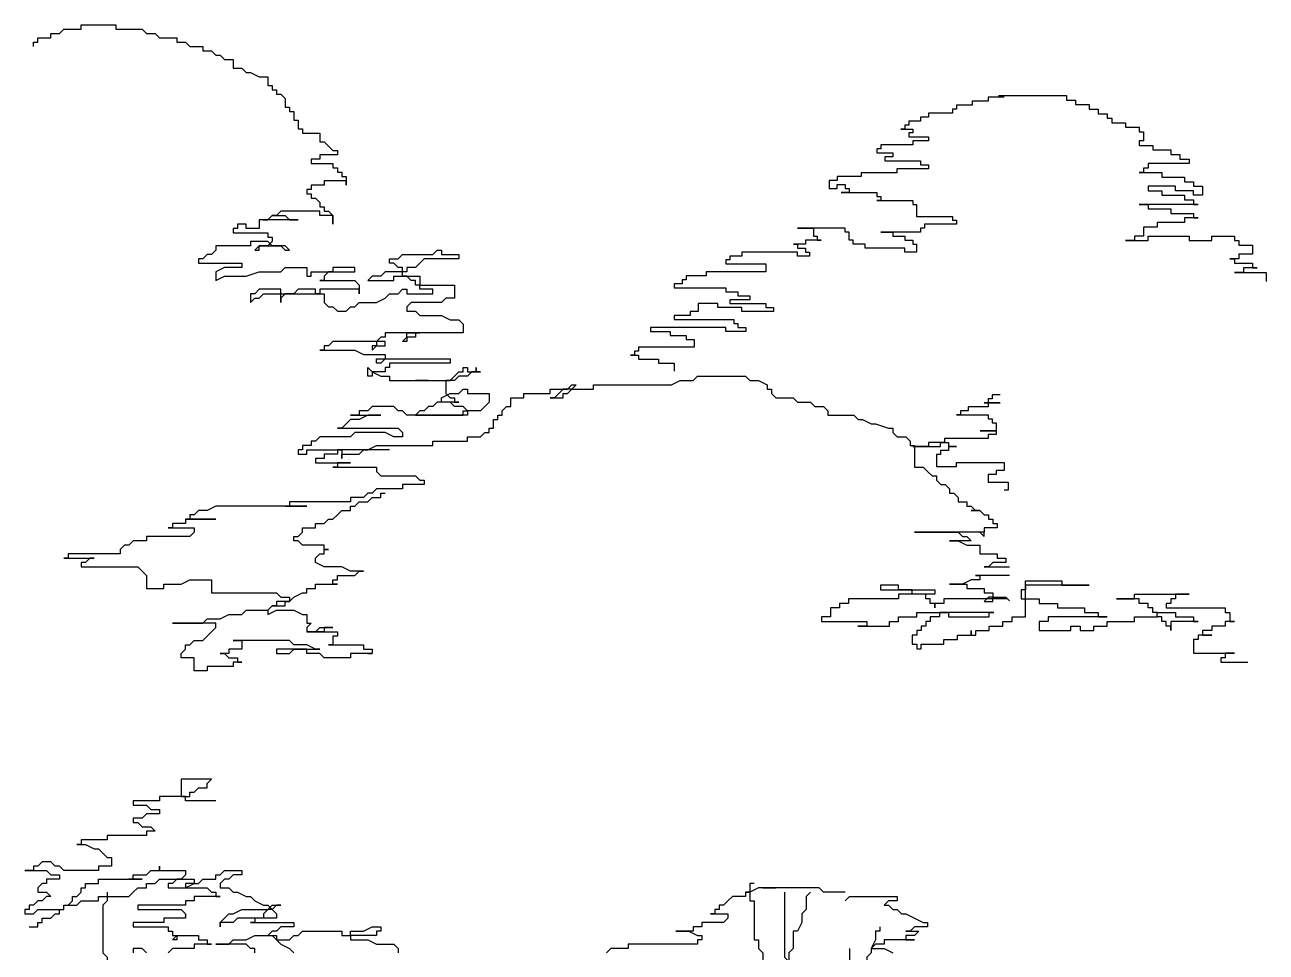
# Model space of a CAD drawing. Header units: metres. Extents: x 563124 to 573994, y 2062953 to 2068466.
# Drawn here: x 572599.151 to 572600.853, y 2065281.022 to 2065282.294 of the extents above; entities that cross this region are included whole.
import ezdxf

# ---------------------------------------------------------------- set-up
doc = ezdxf.new("R2010")
doc.units = ezdxf.units.M
doc.layers.get('0').update_dxf_attribs({"linetype": 'CONTINUOUS'})
doc.layers.add('moi', color=7, linetype='CONTINUOUS')

# ---------------------------------------------------------------- blocks, each defined once
blk = doc.blocks.new('A$C3894325E')
at = {"color": 3}
for points in [[(0.531, 89.449), (0.531, 89.714), (0.797, 89.714), (0.797, 89.98), (1.594, 89.98), (1.594, 90.245), (2.125, 90.245), (2.39, 90.51), (3.453, 90.51), (3.453, 90.776), (5.578, 90.776), (5.578, 90.51), (7.171, 90.51), (7.437, 90.245), (7.968, 90.245), (8.234, 89.98), (9.296, 89.98), (9.296, 89.714), (9.827, 89.714), (10.093, 89.449), (10.89, 89.449), (10.89, 89.183), (11.421, 89.183), (11.687, 88.918), (11.952, 88.918), (12.218, 88.652), (12.749, 88.652), (12.749, 88.122), (13.28, 88.122), (13.546, 87.856), (13.811, 87.856), (14.343, 87.591), (14.874, 87.591), (14.874, 87.06), (15.14, 87.06), (15.14, 86.794), (15.405, 86.794), (15.405, 86.529), (15.671, 86.529), (15.936, 86.264), (15.936, 85.733), (16.202, 85.733), (16.202, 85.467), (16.468, 85.467), (16.468, 84.936), (16.733, 84.936), (16.733, 84.406), (16.999, 84.406), (16.999, 84.14), (18.061, 84.14), (18.061, 83.609), (18.327, 83.609), (18.592, 83.344), (18.858, 83.078), (19.124, 83.078), (19.124, 82.813), (18.061, 82.813), (18.061, 82.548), (17.53, 82.548), (17.53, 82.282), (18.858, 82.282), (18.858, 82.017), (19.124, 82.017), (19.124, 81.751), (19.389, 81.751), (19.389, 81.486), (19.655, 81.486), (19.655, 80.955), (19.655, 81.221), (18.327, 81.221), (18.327, 80.955), (17.53, 80.955), (17.53, 80.69), (17.264, 80.69), (17.264, 80.424), (17.53, 80.424), (17.53, 80.159), (17.796, 80.159), (18.061, 79.893), (18.061, 79.628), (18.327, 79.628), (18.327, 79.363), (18.592, 79.363), (18.858, 79.097), (18.858, 78.566), (18.858, 79.097), (18.061, 79.097), (18.061, 79.363), (15.671, 79.363), (15.405, 79.097), (15.14, 79.097), (14.874, 78.832), (14.608, 78.832), (14.874, 78.832), (15.14, 79.097), (15.936, 79.097), (16.202, 78.832), (16.733, 78.832), (14.343, 78.832), (14.343, 78.301), (13.546, 78.301), (13.546, 78.566), (13.015, 78.566), (13.015, 78.301), (12.749, 78.301), (12.749, 78.035), (14.874, 78.035), (14.874, 77.77), (15.14, 77.77), (15.14, 77.505), (14.874, 77.239), (14.343, 77.239), (14.077, 76.974), (14.343, 76.974), (14.343, 77.239), (15.671, 77.239), (15.936, 76.974), (16.202, 76.974), (15.936, 77.239), (15.14, 77.239), (14.874, 77.505), (13.811, 77.505), (13.811, 77.239), (11.687, 77.239), (11.687, 76.974), (11.421, 76.708), (11.155, 76.708), (10.89, 76.443), (10.624, 76.443), (10.624, 76.177), (13.28, 76.177), (13.28, 75.912), (12.218, 75.912), (11.687, 75.647), (11.687, 75.116), (12.218, 75.381), (13.546, 75.381), (14.343, 75.647), (15.671, 75.647), (15.936, 75.912), (17.264, 75.912), (17.264, 75.381), (17.53, 75.381), (17.53, 75.647), (20.186, 75.647), (20.186, 75.912), (18.858, 75.912), (18.858, 75.647), (18.592, 75.647), (18.327, 75.381), (18.327, 75.116), (18.061, 75.116), (20.186, 75.116), (20.452, 74.85), (20.452, 74.319), (20.452, 74.585), (18.061, 74.585), (18.061, 74.319), (17.796, 74.319), (17.796, 74.585), (16.733, 74.585), (16.468, 74.319), (15.936, 74.319), (15.671, 74.054), (15.671, 73.789), (15.671, 74.585), (14.343, 74.585), (14.077, 74.319), (13.811, 74.319), (13.811, 73.789), (14.077, 74.054), (14.343, 74.054), (14.608, 74.319), (18.327, 74.319), (18.327, 73.789), (18.592, 73.523), (18.858, 73.523), (19.124, 73.258), (19.655, 73.258), (19.92, 73.523), (20.186, 73.523), (20.452, 73.789), (21.514, 73.789), (22.045, 74.054), (22.311, 74.319), (22.842, 74.319), (23.108, 74.585), (23.373, 74.585), (23.373, 74.319), (24.967, 74.319), (24.967, 74.585), (24.17, 74.585), (24.17, 74.85), (23.905, 74.85), (23.905, 75.116), (23.639, 75.116), (23.373, 75.381), (23.108, 75.381), (23.108, 75.912), (22.842, 75.912), (22.576, 76.177), (22.311, 76.177), (22.311, 76.443), (22.842, 76.443), (23.108, 76.708), (24.967, 76.708), (25.233, 76.974), (25.498, 76.974), (25.498, 76.708), (26.561, 76.708), (26.561, 76.443), (24.436, 76.443), (24.17, 76.177), (23.905, 75.912), (23.373, 75.912), (23.373, 75.647), (22.045, 75.647), (21.78, 75.381), (21.248, 75.381), (20.983, 75.116), (22.576, 75.116), (22.576, 75.381), (24.17, 75.381), (24.17, 74.85), (26.295, 74.85), (26.295, 74.054), (25.764, 74.054), (25.498, 73.789), (23.639, 73.789), (23.373, 73.523), (23.373, 73.258), (23.905, 73.258), (24.17, 72.992), (25.498, 72.992), (26.029, 72.727), (26.561, 72.727), (26.826, 72.461), (26.826, 71.931), (23.905, 71.931), (23.905, 71.665), (23.373, 71.665), (23.373, 71.4), (23.108, 71.4), (23.373, 71.665), (23.373, 71.931), (24.17, 71.931), (22.045, 71.931), (22.045, 71.665), (21.78, 71.665), (21.514, 71.4), (21.514, 71.134), (21.248, 71.134), (21.248, 70.869), (21.514, 71.134), (22.045, 71.134), (22.045, 71.4), (18.858, 71.4), (18.592, 71.134), (18.327, 71.134), (18.327, 70.869), (18.061, 70.869), (20.186, 70.869), (20.717, 70.603), (22.045, 70.603), (22.045, 70.338), (21.78, 70.073), (21.514, 70.073), (21.514, 70.338), (26.029, 70.338), (26.029, 70.073), (22.311, 70.073), (22.311, 69.807), (22.045, 69.807), (22.045, 69.542), (21.248, 69.542), (21.248, 69.276), (20.983, 69.276), (20.983, 69.807), (21.248, 69.542), (21.78, 69.276), (22.311, 69.276), (22.311, 69.011), (24.701, 69.011), (23.905, 69.011), (26.029, 69.011), (26.295, 69.276), (26.561, 69.542), (26.826, 69.542), (26.826, 69.807), (27.092, 69.807), (27.092, 69.542), (27.623, 69.542), (27.623, 69.807), (27.623, 69.542), (27.889, 69.542), (27.357, 69.542), (27.092, 69.276), (26.561, 69.276), (26.295, 69.011), (25.764, 69.011), (25.764, 68.215), (26.029, 67.949), (26.295, 67.949), (26.295, 67.684), (26.561, 67.684), (25.498, 67.684), (25.498, 67.949), (26.029, 68.215), (26.561, 68.215), (26.826, 68.48), (27.092, 68.48), (27.092, 68.215), (28.42, 68.215), (28.42, 67.684), (28.154, 67.418), (27.889, 67.153), (27.092, 67.153), (26.826, 67.418), (26.295, 67.418), (26.029, 67.684), (25.233, 67.684), (24.967, 67.418), (24.701, 67.418), (24.436, 67.153), (24.17, 67.153), (23.905, 66.887), (26.826, 66.887), (26.826, 67.153), (27.092, 67.153), (27.092, 66.887), (23.373, 66.887), (23.108, 67.153), (22.842, 67.153), (22.576, 67.418), (21.248, 67.418), (20.983, 67.153), (20.452, 67.153), (20.452, 66.887), (19.92, 66.887), (21.78, 66.887), (20.983, 66.887), (20.452, 66.622), (19.92, 66.622), (19.389, 66.091), (19.124, 66.091), (22.842, 66.091), (23.108, 65.826), (23.108, 65.56), (22.576, 65.56), (22.045, 65.826), (20.186, 65.826), (19.92, 65.56), (18.061, 65.56), (17.796, 65.295), (17.53, 65.295), (17.53, 65.029), (16.999, 65.029), (16.999, 64.764), (16.733, 64.764), (16.733, 64.499), (17.264, 64.499), (17.264, 64.764), (19.389, 64.764), (19.389, 64.233), (19.389, 64.499), (20.452, 64.499), (20.717, 64.764), (20.983, 64.764), (21.514, 65.029), (24.967, 65.029), (24.967, 65.295), (27.092, 65.295), (27.092, 65.56), (27.889, 65.56), (28.154, 65.826), (28.42, 65.826), (28.42, 66.091), (28.685, 66.091), (28.685, 66.622), (28.951, 66.622), (28.951, 66.887), (29.217, 66.887), (29.217, 67.153), (29.482, 67.418), (29.748, 67.418), (29.748, 67.949), (30.545, 67.949), (30.545, 68.215), (32.138, 68.215), (32.138, 68.48), (33.201, 68.48), (33.466, 68.745), (33.732, 68.745), (33.466, 68.48), (32.935, 68.48), (32.669, 68.215), (32.404, 67.949), (32.138, 67.949), (32.935, 67.949), (32.935, 68.215), (33.201, 68.215), (33.466, 68.48), (34.794, 68.48), (34.794, 68.745), (39.575, 68.745), (40.106, 69.011), (40.903, 69.011), (41.169, 69.276), (44.091, 69.276), (44.356, 69.011), (44.887, 69.011), (45.419, 68.745), (45.419, 68.48), (45.684, 68.48), (45.684, 68.215), (45.95, 67.949), (47.012, 67.949), (47.278, 67.684), (48.075, 67.684), (48.34, 67.418), (48.871, 67.418), (49.137, 67.153), (49.137, 66.887), (50.731, 66.887), (50.996, 66.622), (51.262, 66.622), (51.793, 66.357), (52.059, 66.357), (52.856, 66.091), (53.121, 66.091), (53.121, 65.826), (53.387, 65.56), (53.918, 65.56), (54.184, 65.295), (54.184, 65.029), (54.449, 65.029), (54.449, 63.702), (54.98, 63.702), (55.246, 63.437), (55.512, 63.172), (55.777, 63.172), (55.777, 62.906), (56.043, 62.641), (56.308, 62.641), (56.574, 62.375), (56.574, 62.11), (56.84, 62.11), (57.105, 61.844), (57.105, 61.579), (57.636, 61.579), (57.636, 61.314), (57.902, 61.314), (58.168, 61.048), (58.433, 61.048), (58.699, 60.783), (58.433, 61.048), (57.902, 61.048), (58.433, 61.048), (58.699, 60.783), (58.964, 60.783), (58.964, 60.517), (59.23, 60.517), (59.23, 60.252), (59.496, 60.252), (59.496, 59.986), (58.699, 59.986), (58.699, 59.721), (58.433, 59.721), (58.699, 59.456), (58.699, 59.721), (54.449, 59.721), (57.105, 59.721), (57.371, 59.456), (57.636, 59.456), (57.902, 59.19), (56.574, 59.19), (57.105, 59.19), (57.636, 58.925), (58.433, 58.925), (58.433, 58.394), (59.496, 58.394), (59.496, 58.128), (60.027, 58.128), (60.027, 57.863), (59.23, 57.863), (58.964, 57.598), (58.699, 57.598), (60.249, 57.598)], [(59.922, 86.342), (58.949, 86.342), (58.949, 86.099), (57.977, 86.099), (57.977, 85.856), (57.004, 85.856), (57.004, 85.613), (56.761, 85.613), (56.761, 85.37), (55.302, 85.37), (55.302, 85.127), (54.816, 85.127), (54.816, 84.884), (54.087, 84.884), (54.087, 84.641), (53.843, 84.641), (53.843, 84.398), (53.6, 84.398), (54.33, 84.398), (54.33, 84.156), (54.087, 84.156), (54.087, 83.913), (55.302, 83.913), (55.302, 83.67), (54.33, 83.67), (54.33, 83.427), (52.385, 83.427), (52.385, 83.184), (52.141, 83.184), (52.141, 82.941), (53.114, 82.941), (53.114, 82.698), (52.628, 82.698), (52.628, 82.455), (54.816, 82.455), (54.816, 82.212), (55.302, 82.212), (55.302, 81.969), (53.357, 81.969), (53.357, 81.726), (51.169, 81.726), (51.169, 81.483), (49.71, 81.483), (49.71, 81.24), (49.224, 81.24), (49.224, 80.754), (49.71, 80.754), (49.71, 80.997), (50.196, 80.997), (50.196, 80.754), (50.44, 80.754), (50.44, 80.511), (49.953, 80.511), (52.141, 80.511), (52.141, 80.268), (52.385, 80.268), (52.385, 80.025), (52.141, 80.025), (54.33, 80.025), (54.33, 79.782), (54.573, 79.782), (54.573, 79.053), (56.761, 79.053), (56.761, 78.81), (57.004, 78.81), (57.004, 78.567), (55.059, 78.567), (55.059, 78.324), (54.816, 78.324), (54.816, 78.081), (52.385, 78.081), (53.114, 78.081), (53.114, 77.838), (53.843, 77.838), (53.843, 77.595), (54.33, 77.595), (54.33, 77.352), (54.573, 77.352), (54.573, 76.866), (53.843, 76.866), (53.843, 77.109), (51.412, 77.109), (51.412, 77.352), (50.683, 77.352), (50.683, 77.595), (50.44, 77.595), (50.44, 78.081), (50.196, 78.081), (50.196, 78.324), (47.279, 78.324), (48.251, 78.324), (48.251, 77.838), (48.494, 77.838), (48.494, 77.595), (48.738, 77.595), (47.765, 77.595), (47.765, 77.352), (47.036, 77.352), (47.279, 77.352), (47.279, 77.109), (47.765, 77.109), (47.765, 76.866), (48.008, 76.866), (48.008, 76.624), (47.279, 76.624), (47.279, 76.866), (43.875, 76.866), (43.875, 76.624), (43.146, 76.624), (43.146, 76.381), (42.902, 76.381), (42.902, 76.138), (45.334, 76.138), (45.334, 75.652), (41.687, 75.652), (41.687, 75.409), (40.471, 75.409), (40.471, 75.166), (40.228, 75.166), (40.228, 74.923), (39.742, 74.923), (39.742, 74.68), (42.902, 74.68), (42.902, 74.437), (43.632, 74.437), (43.632, 74.194), (44.361, 74.194), (44.361, 73.951), (43.146, 73.951), (43.146, 73.708), (45.334, 73.708), (45.334, 73.465), (45.82, 73.465), (45.82, 73.222), (43.875, 73.222), (43.875, 73.465), (42.416, 73.465), (42.416, 73.708), (41.201, 73.708), (41.201, 73.222), (40.714, 73.222), (40.714, 72.979), (39.742, 72.979), (39.742, 72.736), (43.389, 72.736), (43.389, 72.493), (43.632, 72.493), (43.632, 72.25), (44.118, 72.25), (44.118, 72.007), (42.902, 72.007), (42.902, 72.25), (38.283, 72.25), (38.283, 72.007), (39.499, 72.007), (39.499, 71.764), (40.471, 71.764), (40.471, 71.521), (40.957, 71.521), (40.957, 71.035), (37.554, 71.035), (37.554, 70.792), (37.31, 70.792), (37.31, 70.549), (37.067, 70.549), (37.554, 70.549), (37.554, 70.306), (38.769, 70.306), (38.769, 70.063), (39.742, 70.063), (39.742, 69.577)], [(59.573, 86.446), (63.739, 86.446), (63.739, 86.168), (64.295, 86.168), (64.295, 85.891), (65.128, 85.891), (65.128, 85.613), (65.683, 85.613), (65.683, 85.336), (66.239, 85.336), (66.239, 85.058), (66.517, 85.058), (66.517, 84.781), (67.35, 84.781), (67.35, 84.503), (68.183, 84.503), (68.183, 84.226), (68.461, 84.226), (68.461, 83.671), (68.183, 83.671), (68.183, 83.393), (69.016, 83.393), (69.016, 83.115), (70.127, 83.115), (70.127, 82.838), (70.683, 82.838), (70.683, 82.56), (71.238, 82.56), (71.238, 82.283), (68.738, 82.283), (68.738, 82.005), (68.461, 82.005), (68.461, 81.728), (68.183, 81.728), (69.572, 81.728), (69.572, 81.45), (70.96, 81.45), (70.96, 81.173), (71.516, 81.173), (71.516, 80.895), (72.071, 80.895), (72.071, 80.34), (71.516, 80.34), (71.516, 80.618), (70.405, 80.618), (70.405, 80.895), (68.738, 80.895), (68.738, 80.618), (69.572, 80.618), (69.572, 80.34), (70.96, 80.34), (70.96, 80.063), (71.516, 80.063), (71.516, 79.785), (71.793, 79.785), (68.183, 79.785), (68.738, 79.785), (68.738, 79.507), (70.127, 79.507), (70.127, 79.23), (71.516, 79.23), (71.516, 78.952), (71.793, 78.952), (70.96, 78.952), (70.96, 78.675), (69.294, 78.675), (69.294, 78.397), (68.461, 78.397), (68.461, 77.842), (67.905, 77.842), (67.905, 77.565), (67.35, 77.565), (68.738, 77.565), (68.738, 77.842), (71.238, 77.842), (71.238, 77.565), (72.627, 77.565), (72.627, 77.842), (74.015, 77.842), (74.015, 77.565), (74.293, 77.565), (74.293, 77.287), (75.126, 77.287), (75.126, 76.732), (74.293, 76.732), (74.293, 76.455), (73.738, 76.455), (74.015, 76.455), (74.015, 76.177), (75.126, 76.177), (75.126, 75.899), (75.404, 75.899), (74.571, 75.899), (74.571, 75.622), (74.015, 75.622), (75.959, 75.622), (75.959, 75.067)], [(59.679, 68.12), (59.192, 68.12), (59.192, 67.877), (58.949, 67.877), (58.949, 67.634), (58.706, 67.634), (59.679, 67.634), (58.949, 67.634), (58.949, 67.391), (57.733, 67.391), (57.733, 67.148), (57.247, 67.148), (57.247, 66.905), (57.004, 66.905), (58.949, 66.905), (58.949, 66.662), (59.192, 66.662), (59.192, 66.419), (59.435, 66.419), (59.435, 65.933), (58.463, 65.933), (59.435, 65.933), (59.435, 65.69), (58.949, 65.69), (58.949, 65.447), (56.275, 65.447), (56.275, 65.204), (55.302, 65.204), (55.302, 64.961), (54.33, 64.961), (56.032, 64.961), (56.032, 65.204), (56.518, 65.204), (56.518, 64.961), (57.004, 64.961), (56.518, 64.961), (56.518, 64.718), (56.032, 64.718), (56.032, 64.475), (55.788, 64.475), (55.788, 63.746), (57.004, 63.746), (57.004, 63.989), (59.922, 63.989), (59.922, 63.503), (59.435, 63.503), (59.435, 63.26), (58.949, 63.26), (58.949, 62.774), (60.165, 62.774), (60.165, 62.288), (59.922, 62.288)], [(22.311, 64.764), (19.124, 64.764), (19.124, 64.499), (18.327, 64.499), (18.327, 64.233), (17.796, 64.233), (17.796, 63.968), (19.92, 63.968), (19.124, 63.968), (19.124, 63.702), (18.858, 63.702), (21.514, 63.702), (21.514, 63.437), (21.78, 63.172), (23.905, 63.172), (24.17, 62.906), (24.436, 62.906), (24.436, 62.641), (23.108, 62.641), (23.108, 62.375), (21.514, 62.375), (21.248, 62.11), (20.983, 62.11), (20.717, 61.844), (19.92, 61.844), (19.92, 61.579), (16.202, 61.579), (16.202, 61.314), (15.936, 61.314), (17.264, 61.314), (11.687, 61.314), (11.155, 61.048), (10.624, 61.048), (10.359, 60.783), (10.093, 60.783), (10.093, 60.517), (9.827, 60.517), (11.687, 60.517), (9.827, 60.517), (9.827, 60.252), (9.031, 60.252), (9.031, 59.986), (8.765, 59.986), (10.359, 59.986), (10.359, 59.721), (10.093, 59.456), (7.437, 59.456), (7.437, 59.19), (6.64, 59.19), (6.375, 58.925), (6.109, 58.925), (5.843, 58.659), (5.843, 58.394), (2.656, 58.394), (2.656, 58.128), (2.39, 58.128), (4.25, 58.128), (3.984, 58.128), (3.718, 57.863), (3.453, 57.863), (3.453, 57.598), (6.906, 57.598), (7.437, 57.067), (7.437, 56.27), (8.499, 56.27), (8.499, 56.536), (9.562, 56.536), (10.093, 56.801), (11.421, 56.801), (11.421, 56.005), (15.405, 56.005), (15.671, 55.74), (16.202, 55.74), (16.202, 55.474), (15.405, 55.474), (15.405, 55.209), (15.14, 55.209), (14.874, 54.943), (14.874, 54.678), (15.405, 54.943), (16.468, 54.943), (16.999, 54.678), (17.264, 54.678), (17.264, 54.147), (17.53, 54.147), (17.264, 53.882), (17.264, 53.616), (17.796, 53.616), (18.061, 53.882), (18.858, 53.882), (18.327, 53.882), (18.327, 53.616), (17.264, 53.616), (19.124, 53.616), (19.124, 53.351), (18.858, 53.351), (18.858, 52.82), (18.592, 52.82), (20.717, 52.82), (20.717, 52.554), (21.248, 52.554), (21.248, 52.289), (20.983, 52.289), (21.248, 52.289), (19.92, 52.289), (19.92, 52.024), (18.327, 52.024), (18.061, 52.289), (17.264, 52.289), (17.264, 52.554), (15.405, 52.554), (15.405, 52.289), (16.202, 52.289), (16.468, 52.554), (18.061, 52.554), (17.796, 52.554), (17.264, 52.82), (16.468, 52.82), (16.202, 53.085), (12.749, 53.085), (13.28, 53.085), (13.28, 52.554), (12.483, 52.554), (12.483, 52.289), (11.952, 52.289), (12.218, 52.289), (12.483, 52.024), (13.015, 52.024), (13.015, 51.758), (13.28, 51.758), (12.749, 51.758), (12.749, 51.493), (11.155, 51.493), (11.155, 51.227), (10.359, 51.227), (10.359, 52.024), (9.562, 52.024), (9.562, 52.289), (9.827, 52.554), (9.827, 52.82), (10.093, 52.82), (10.359, 53.085), (10.89, 53.085), (11.155, 53.351), (11.421, 53.616), (11.687, 53.882), (11.687, 54.147), (9.031, 54.147), (10.89, 54.147), (11.155, 54.412), (11.952, 54.412), (12.483, 54.678), (13.28, 54.678), (13.546, 54.943), (14.874, 54.943), (15.14, 55.209), (15.936, 55.209), (15.936, 55.474), (16.202, 55.474), (16.468, 55.74), (16.999, 56.005), (17.264, 56.005), (17.264, 56.27), (17.796, 56.27), (17.796, 56.536), (19.124, 56.536), (18.858, 56.536), (18.858, 56.801), (19.124, 56.801), (19.124, 57.067), (20.186, 57.067), (20.452, 57.332), (20.717, 57.332), (19.92, 57.332), (19.389, 57.598), (18.327, 57.598), (17.796, 57.863), (17.796, 58.128), (18.061, 58.394), (18.327, 58.394), (18.327, 58.659), (18.592, 58.659), (18.327, 58.659), (18.327, 58.925), (16.999, 58.925), (16.733, 59.19), (16.468, 59.19), (16.468, 59.456), (16.733, 59.456), (16.999, 59.721), (16.999, 59.986), (17.796, 59.986), (17.796, 60.252), (18.327, 60.252), (18.592, 60.517), (18.858, 60.517), (19.124, 60.783), (19.389, 61.048), (19.92, 61.048), (19.92, 61.314), (20.186, 61.314), (20.452, 61.579), (20.983, 61.579), (21.248, 61.844), (21.78, 61.844), (21.78, 62.11), (22.045, 62.11)], [(60.249, 57.067), (58.168, 57.067), (58.433, 57.067), (58.433, 56.801), (57.902, 56.801), (57.371, 56.536), (56.574, 56.536), (57.636, 56.536), (57.636, 56.27), (58.699, 56.27), (58.699, 56.005), (59.23, 56.005), (59.23, 55.74), (58.964, 55.74), (58.699, 55.474), (59.23, 55.474), (59.23, 55.74), (60.027, 55.74), (60.249, 55.518)], [(60.129, 55.639), (56.241, 55.639), (56.241, 55.362), (55.685, 55.362), (55.685, 55.084), (55.685, 55.362), (55.408, 55.362), (55.408, 55.639), (55.13, 55.639), (55.13, 55.917), (54.297, 55.917), (54.297, 56.194), (53.463, 56.194), (53.463, 56.472), (52.353, 56.472), (52.353, 56.194), (55.685, 56.194), (55.685, 55.917), (53.463, 55.917), (53.463, 55.639), (50.409, 55.639), (50.409, 55.362), (49.853, 55.362), (49.853, 55.084), (49.298, 55.084), (49.298, 54.529), (48.742, 54.529), (48.742, 54.251), (51.519, 54.251), (51.519, 53.974), (50.964, 53.974), (52.908, 53.974), (52.908, 54.251), (53.463, 54.251), (53.463, 54.529), (54.574, 54.529), (54.574, 54.807), (56.518, 54.807), (56.518, 54.529), (59.018, 54.529), (59.018, 54.807), (59.296, 54.807), (55.963, 54.807), (55.963, 54.529), (55.408, 54.529), (55.408, 54.251), (55.13, 54.251), (55.13, 53.974), (54.852, 53.974), (54.852, 53.696), (54.574, 53.696), (54.574, 53.419), (54.297, 53.419), (54.297, 52.864), (54.574, 52.864), (54.574, 52.586), (54.852, 52.586), (54.852, 52.864), (56.241, 52.864), (56.241, 53.141), (57.074, 53.141), (57.074, 53.419), (57.907, 53.419), (57.907, 53.696), (57.907, 53.419), (58.185, 53.419), (58.185, 53.696), (59.018, 53.696), (59.018, 53.974), (59.851, 53.974), (59.851, 54.251), (60.407, 54.251), (60.407, 54.529), (61.24, 54.529), (61.24, 56.749), (63.462, 56.749), (63.462, 56.472), (65.128, 56.472), (61.24, 56.472), (61.24, 56.194), (60.962, 56.194), (60.962, 55.639), (62.073, 55.639), (62.073, 55.362), (63.184, 55.362), (63.184, 55.084), (64.85, 55.084), (64.85, 54.807), (65.683, 54.807), (65.683, 54.529), (66.239, 54.529), (62.628, 54.529), (62.628, 54.251), (62.073, 54.251), (62.073, 53.696), (64.017, 53.696), (64.017, 53.974), (64.573, 53.974), (64.573, 53.696), (65.406, 53.696), (65.406, 53.974), (66.239, 53.974), (66.239, 54.251), (67.905, 54.251), (67.905, 54.529), (69.294, 54.529), (69.294, 54.807), (70.405, 54.807), (70.405, 54.529), (71.516, 54.529), (71.516, 54.251), (71.793, 54.251), (70.127, 54.251), (70.127, 53.696), (70.127, 53.974), (69.849, 53.974), (69.849, 54.251), (69.572, 54.251), (69.572, 54.529), (69.294, 54.529), (69.294, 54.807), (69.016, 54.807), (69.016, 55.084), (68.738, 55.084), (68.738, 55.362), (68.183, 55.362), (68.183, 55.639), (66.794, 55.639), (67.905, 55.639), (67.905, 55.917), (71.238, 55.917), (70.405, 55.917), (70.405, 55.639), (70.127, 55.639), (70.127, 55.362), (69.849, 55.362), (69.849, 55.084), (73.46, 55.084), (73.46, 54.807), (73.738, 54.807), (73.738, 54.251), (74.015, 54.251), (73.46, 54.251), (73.46, 53.974), (72.627, 53.974), (72.627, 53.696), (72.071, 53.696), (72.071, 53.419), (72.627, 53.419), (71.793, 53.419), (71.793, 53.141), (71.516, 53.141), (71.516, 52.309), (74.015, 52.309), (73.46, 52.309), (73.46, 52.031), (73.182, 52.031), (73.182, 51.754), (74.848, 51.754)], [(11.687, 43.265), (9.827, 43.265), (9.827, 43.53), (10.093, 43.53), (10.093, 43.795), (10.359, 43.795), (10.624, 44.061), (11.155, 44.061), (11.155, 44.326), (11.421, 44.592), (9.562, 44.592), (9.562, 43.53), (9.827, 43.53), (8.234, 43.53), (8.234, 43.265), (6.64, 43.265), (6.64, 42.999), (7.437, 42.999), (7.703, 42.734), (8.234, 42.734), (8.234, 42.468), (7.437, 42.468), (7.171, 42.203), (6.64, 42.203), (6.64, 41.937), (6.906, 41.937), (7.171, 41.672), (7.703, 41.672), (7.968, 41.407), (7.437, 41.407), (7.437, 41.141), (5.047, 41.141), (5.047, 40.876), (3.453, 40.876), (3.453, 40.61), (3.187, 40.61), (3.718, 40.61), (4.25, 40.345), (4.515, 40.345), (4.781, 40.079), (5.047, 39.814), (5.312, 39.814), (5.312, 39.283), (4.515, 39.283), (4.515, 39.018), (2.39, 39.018), (2.125, 39.283), (1.859, 39.283), (1.594, 39.549), (1.062, 39.549), (0.797, 39.283), (0.531, 39.283), (0.531, 39.018), (0, 39.018), (1.328, 39.018), (1.594, 38.752), (2.125, 38.752), (2.125, 38.487), (1.328, 38.487), (1.328, 38.221), (1.062, 38.221), (0.797, 37.956), (0.797, 37.691), (1.328, 37.691), (1.594, 37.425), (1.328, 37.425), (1.062, 37.16), (0.797, 37.16), (0.531, 36.894), (0.266, 36.894), (0.266, 36.629), (0, 36.629), (0, 36.363), (0.531, 36.363), (0.797, 36.629), (2.39, 36.629), (2.39, 36.894), (2.656, 36.894), (2.922, 37.16), (2.922, 37.425), (3.187, 37.425), (3.453, 37.691), (3.453, 37.956), (3.718, 37.956), (3.718, 38.221), (4.515, 38.221), (4.515, 38.487), (7.171, 38.487), (6.375, 38.487), (6.64, 38.487), (6.64, 38.752), (7.437, 38.752), (7.703, 39.018), (8.234, 39.018), (8.234, 39.283), (8.234, 39.018), (9.827, 39.018), (9.827, 38.752), (9.562, 38.487), (9.296, 38.487), (9.031, 38.221), (8.765, 38.221), (8.765, 37.956), (9.827, 37.956), (10.359, 38.221), (10.624, 38.221), (10.89, 38.487), (11.687, 38.487), (11.687, 38.752), (11.952, 38.752), (12.218, 39.018), (13.28, 39.018), (13.28, 38.752), (12.749, 38.752), (12.483, 38.487), (12.218, 38.487), (11.952, 38.221), (11.952, 37.956), (12.483, 37.956), (12.749, 37.691), (13.015, 37.691), (13.546, 37.425), (13.811, 37.425), (14.077, 37.16), (14.608, 36.894), (14.874, 36.894), (15.14, 36.629), (15.405, 36.363), (15.405, 36.098), (13.015, 36.098), (12.749, 35.833), (11.952, 35.833), (11.952, 35.567), (11.952, 35.833), (12.218, 36.098), (12.483, 36.363), (12.749, 36.363), (13.28, 36.629), (14.874, 36.629), (15.14, 36.894), (15.671, 36.894), (15.405, 36.894), (15.14, 36.629), (14.874, 36.629), (14.608, 36.363), (14.608, 36.098), (14.077, 36.098), (14.077, 35.833), (13.811, 35.833), (16.468, 35.833), (16.468, 35.567), (15.671, 35.567), (15.405, 35.302), (15.14, 35.302), (14.874, 35.036), (15.14, 35.036), (15.405, 34.771), (15.671, 34.505), (16.202, 34.24), (16.468, 33.975)], [(14.077, 33.975), (14.077, 34.24), (13.811, 34.24), (13.546, 34.505), (11.687, 34.505), (12.483, 34.505), (12.749, 34.771), (13.546, 34.771), (14.077, 35.036), (15.405, 35.036), (15.405, 34.771), (16.202, 34.771), (16.468, 35.036), (16.733, 35.036), (16.999, 35.302), (19.389, 35.302), (19.389, 35.036), (19.92, 35.036), (19.92, 35.302), (20.717, 35.302), (21.248, 35.567), (21.78, 35.567), (21.78, 35.302), (21.514, 35.302), (21.514, 35.036), (19.92, 35.036), (19.92, 34.771), (20.983, 34.771), (21.514, 34.505), (22.576, 34.505), (22.842, 34.24), (22.842, 33.975)], [(0.266, 35.567), (0.797, 35.567), (0.797, 35.833), (1.062, 35.833), (1.062, 36.098), (1.594, 36.098), (1.859, 36.363), (2.125, 36.363), (2.125, 36.629), (2.39, 36.629), (2.39, 36.894), (3.187, 36.894), (3.453, 37.16), (4.515, 37.16), (4.515, 37.425), (6.375, 37.425), (6.64, 37.691), (6.906, 37.956), (7.437, 37.956), (7.437, 38.221), (7.968, 38.221), (8.234, 38.487), (10.359, 38.487), (10.359, 38.221), (9.827, 38.221), (9.827, 37.956), (11.155, 37.956), (11.421, 37.691), (11.687, 37.691), (11.687, 37.425), (11.952, 37.425), (10.359, 37.425), (10.359, 37.16), (9.827, 37.16), (9.827, 36.894), (6.906, 36.894), (6.906, 36.629), (9.562, 36.629), (9.827, 36.363), (9.827, 36.098), (8.499, 36.098), (8.499, 35.833), (6.64, 35.833), (6.64, 35.567), (8.765, 35.567), (8.765, 35.302), (9.031, 35.302), (9.031, 35.036), (9.296, 35.036), (9.296, 34.771), (9.031, 34.771), (9.296, 35.036), (10.624, 35.036), (10.624, 34.771), (11.155, 34.771), (11.155, 34.505), (11.421, 34.505), (10.359, 34.505), (10.359, 34.24), (9.031, 34.24), (8.765, 33.975)], [(7.437, 33.975), (7.171, 34.24), (6.64, 34.24), (6.64, 33.975)], [(44.622, 38.221), (44.356, 38.221), (44.356, 37.16), (44.622, 37.16), (44.622, 34.771), (44.887, 34.771), (44.887, 34.24), (45.153, 33.975), (45.153, 33.444), (45.419, 33.444), (45.419, 32.382), (45.153, 32.117), (45.153, 30.524)], [(5.047, 37.691), (5.047, 37.16), (4.781, 36.894), (4.781, 33.975), (5.047, 33.709), (5.047, 32.117)], [(50.199, 37.691), (48.871, 37.691), (48.606, 37.956), (45.153, 37.956), (45.95, 37.956), (44.887, 37.956), (44.356, 37.691), (44.091, 37.691), (44.356, 37.691), (44.091, 37.691), (44.091, 37.425), (43.294, 37.425), (43.028, 37.16), (42.763, 36.894), (42.497, 36.894), (42.497, 36.629), (42.231, 36.629), (42.231, 36.363), (41.966, 36.363), (43.028, 36.363), (43.028, 36.098), (42.763, 35.833), (41.434, 35.833), (41.434, 35.567), (40.903, 35.567), (40.903, 35.302), (39.841, 35.302), (40.638, 35.302), (41.169, 35.036), (41.434, 35.036), (41.434, 34.771), (41.169, 34.771), (41.169, 34.505), (36.919, 34.505), (36.919, 34.24), (35.857, 34.24), (35.591, 33.975)], [(48.075, 37.691), (47.809, 37.425), (47.809, 36.629), (47.543, 36.363), (47.543, 35.833), (47.278, 35.302), (47.012, 35.302), (47.012, 34.24), (46.747, 33.975), (46.747, 32.382), (46.481, 32.117), (46.481, 31.055), (46.215, 30.789), (46.215, 29.993), (45.95, 29.728), (45.95, 27.87)], [(46.481, 37.691), (46.481, 33.709), (46.747, 33.444), (46.747, 32.913)], [(50.199, 37.16), (50.465, 37.425), (53.387, 37.425), (53.387, 37.16), (52.856, 37.16), (52.59, 36.894), (52.856, 36.894), (53.121, 36.629), (53.387, 36.629), (53.652, 36.363), (53.918, 36.363), (54.449, 36.098), (54.98, 35.833), (55.246, 35.833), (55.246, 35.567), (54.449, 35.567), (54.184, 35.302), (53.918, 35.302), (54.715, 35.302), (54.449, 35.036), (53.918, 35.036), (53.918, 34.771), (54.449, 34.771), (52.59, 34.771), (52.59, 34.505), (52.059, 34.505), (51.793, 34.24), (52.59, 34.24), (53.121, 33.975)], [(52.324, 35.567), (52.324, 35.302), (52.059, 35.302), (52.059, 34.771), (51.793, 34.24), (51.793, 33.975), (51.527, 33.709), (51.527, 30.524), (51.793, 30.259), (51.793, 29.993), (51.527, 29.993), (51.527, 28.931), (51.262, 28.666), (51.262, 27.339), (50.996, 27.074), (50.996, 26.012)], [(50.465, 34.24), (50.465, 31.055), (50.731, 30.789), (50.731, 30.524), (50.996, 30.259), (51.262, 30.259), (51.262, 29.993), (51.527, 29.728), (51.527, 29.462), (51.793, 29.197), (51.793, 28.666)]]:
    blk.add_lwpolyline(points, dxfattribs=at)

msp = doc.modelspace()

# ---------------------------------------------------------------- block references
at = {"layer": 'moi', "linetype": 'Continuous', "xscale": 0.02240000001620501, "yscale": 0.02239999989978969, "zscale": 0.02239999999999555}
msp.add_blockref('A$C3894325E', (572599.1511, 2065280.2601, 0), dxfattribs=at)

doc.saveas('drawing.dxf')
